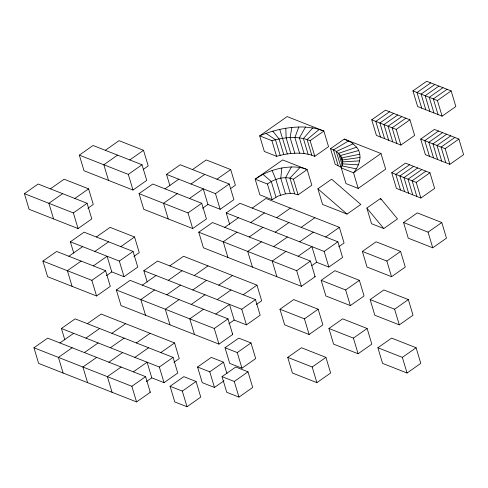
<?xml version="1.0" encoding="UTF-8"?>
<svg xmlns="http://www.w3.org/2000/svg" width="488" height="488" viewBox="0 0 488 488"><rect width="100%" height="100%" fill="white"/><g stroke="black" fill="none" stroke-linecap="round" stroke-linejoin="round"><path stroke-width="0.73" d="M342.423 163.864C343.656 156.434 337.086 150.585 330.529 148.694L344.26 139.062L380.982 153.506L385.673 169.141L358.204 188.411L345.968 183.592L341.277 167.957L342.423 163.864L358.308 164.822M281.826 167.994C272.31 169.848 263.044 173.46 255.187 179.2L267.43 184.013C274.659 178.742 284.797 175.71 293.404 179.194L307.141 169.562C299.162 166.213 290.195 166.567 281.826 167.994L280.771 178.199L285.462 193.834L292.544 193.4L298.095 194.834L311.832 185.202L307.141 169.562L282.656 159.93L255.187 179.2L259.878 194.834L272.121 199.647L278.19 196.06L285.462 193.834M291.812 127.49L290.134 137.604L294.825 153.238M298.802 127.02L294.886 137.579L299.577 153.214M291.366 166.957L285.602 177.693L290.293 193.333M305.506 127.075C289.811 126.368 274.103 129.796 259.671 135.853L271.907 140.672C284.254 137.317 297.991 135.67 310.124 140.666L323.861 131.034L315.449 128.368L305.506 127.075L299.4 137.884L304.091 153.519L309.856 154.58L314.815 156.306L328.552 146.674L323.861 131.034L287.139 116.589L259.671 135.853L264.362 151.493L276.604 156.306C285.504 153.793 294.862 152.524 304.091 153.519M312.729 127.899L303.408 138.555L308.099 154.19M300.029 167.494L289.939 178.041L294.63 193.675M319.28 129.381L307.08 139.519L311.771 155.153M24.4 193.657L38.137 184.025L87.096 203.289L91.787 218.923L78.056 228.555L29.091 209.297L24.4 193.657L73.365 212.921L78.056 228.555M79.337 155.129L93.074 145.497L142.032 164.755L146.723 180.395L132.992 190.027L84.028 170.763L79.337 155.129L128.301 174.387L132.992 190.027M50.374 188.838L64.111 179.206L88.59 188.838L93.281 204.478L87.907 208.242M105.31 150.31L119.048 140.678L143.527 150.31L148.218 165.944L143.441 169.293M62.617 193.657L48.879 203.289L53.57 218.923M117.553 155.129L103.822 164.761L108.513 180.395M74.859 198.47L88.59 188.838M129.796 159.942L143.527 150.31M73.365 212.921L87.096 203.289M128.301 174.387L142.032 164.755M42.907 261.08L56.638 251.448L105.603 270.706L110.294 286.34L96.557 295.978L47.598 276.714L42.907 261.08L91.866 280.338L96.557 295.978M73.786 253.187L70.376 241.816L84.107 232.178L133.072 251.442L137.762 267.076L124.025 276.708L111.789 271.895L107.098 256.261L93.361 265.893M139.049 193.651L152.781 184.019L201.745 203.282L206.436 218.917L192.699 228.549L143.74 209.291L139.049 193.651L188.008 212.914L192.699 228.549M169.928 185.757L166.518 174.387L180.249 164.755L229.214 184.013L233.904 199.653L220.167 209.285L207.931 204.466L203.24 188.832L189.503 198.464M68.881 256.261L82.612 246.629M96.349 236.997L110.087 227.365L134.566 236.991L139.257 252.631L133.883 256.401M165.023 188.832L178.754 179.2M192.492 169.568L206.223 159.936L230.708 169.568L235.399 185.202L230.623 188.557M81.124 261.074L67.387 270.706L72.078 286.346M94.855 251.442L108.592 241.81M177.26 193.651L163.529 203.282L168.22 218.917M190.997 184.019L204.734 174.387M120.829 246.629L134.566 236.991M216.971 179.2L230.708 169.568M91.866 280.338L105.603 270.706M70.376 241.816L119.334 261.074L133.072 251.442M188.008 212.914L201.745 203.282M166.518 174.387L215.476 193.644L229.214 184.013M106.414 275.665L111.789 271.895M202.557 208.236L207.931 204.466M33.94 347.761L47.678 338.129L145.601 376.651L150.292 392.291L136.561 401.923L38.631 363.401L33.94 347.761L131.864 386.282L136.561 401.923M64.825 339.868L61.409 328.497L75.146 318.865L173.069 357.387L177.76 373.021L164.029 382.653L151.786 377.84L147.095 362.206L133.358 371.838M116.351 289.97L130.083 280.338L228.006 318.859L232.697 334.493L218.966 344.125L121.042 305.604L116.351 289.97L214.275 328.491L218.966 344.125M147.23 282.076L143.82 270.706L157.551 261.074L255.48 299.589L260.171 315.23L246.434 324.862L234.191 320.049L229.5 304.408L215.769 314.04M198.756 232.172L212.494 222.54L310.417 261.062L315.108 276.702L301.37 286.334L203.447 247.812L198.756 232.172L296.68 270.694L301.37 286.334M229.634 224.285L226.225 212.908L239.962 203.276L337.885 241.798L342.576 257.432L328.839 267.07L316.602 262.251L311.911 246.617L298.174 256.249M371.728 119.798L385.465 110.166L409.944 119.792L414.635 135.432L400.904 145.064L376.425 135.432L371.728 119.798L396.213 129.424L400.904 145.064M412.933 90.896L426.671 81.264L451.15 90.896L455.841 106.537L442.11 116.168L417.624 106.537L412.933 90.896L437.413 100.528L442.11 116.168M59.914 342.948L73.651 333.316M87.389 323.678L101.12 314.046L174.564 342.942L179.255 358.576L173.881 362.346M142.325 285.151L156.056 275.519M169.794 265.887L183.531 256.255L256.969 285.144L261.659 300.779L256.285 304.549M224.73 227.359L238.467 217.727M252.198 208.095L265.936 198.457L339.38 227.353L344.07 242.987L338.696 246.757M389.546 111.77L375.809 121.402L380.5 137.036M430.751 82.875L417.014 92.507L421.705 108.141M393.627 113.375L379.89 123.007L384.581 138.641M434.826 84.479L421.095 94.111L425.786 109.745M397.708 114.979L383.971 124.611L388.661 140.245M438.907 86.083L425.176 95.715L429.867 111.349M72.157 347.761L58.426 357.393L63.117 373.027M85.894 338.129L99.625 328.497M154.562 289.964L140.831 299.601L145.522 315.236M168.299 280.332L182.036 270.7M236.973 232.172L223.236 241.804L227.926 257.444M250.704 222.54L264.441 212.908M401.789 116.583L388.051 126.215L392.742 141.856M442.988 87.688L429.257 97.319L433.948 112.954M405.863 118.188L392.132 127.819L396.823 143.46M447.069 89.292L433.338 98.924L438.029 114.558M396.213 129.424L409.944 119.792M437.413 100.528L451.15 90.896M84.4 352.574L98.131 342.942M111.868 333.31L125.599 323.678M166.804 294.782L180.542 285.151M194.273 275.519L208.01 265.887M249.209 236.985L262.947 227.353M276.684 217.721L290.415 208.089M317.883 188.826L331.62 179.194L360.791 204.46L347.06 214.092L322.574 204.46L317.883 188.826L347.06 214.092M380.982 153.506L353.513 172.77L341.277 167.957M96.636 357.393L82.905 367.025L87.596 382.659M110.373 347.761L124.111 338.129M179.047 299.595L165.31 309.227L170.001 324.868M192.778 289.964L206.516 280.332M261.452 241.804L247.721 251.436L252.412 267.07M275.189 232.172L288.92 222.54M420.693 139.056L434.43 129.424L458.909 139.056L463.6 154.69L449.863 164.322L425.384 154.696L420.693 139.056L445.172 148.688L449.863 164.322M108.879 362.206L122.616 352.574M136.347 342.942L150.084 333.31M191.284 304.414L205.021 294.776M218.758 285.144L232.489 275.513M273.695 246.617L287.426 236.985M301.163 227.353L314.894 217.721M438.511 131.028L424.774 140.66L429.464 156.3M442.585 132.632L428.854 142.264L433.545 157.905M391.73 172.77L405.467 163.138L429.946 172.764L434.637 188.405L420.9 198.036L396.421 188.405L391.73 172.77L416.209 182.396L420.9 198.036M446.666 134.237L432.935 143.875L437.626 159.509M121.122 367.019L107.384 376.651L112.075 392.291M134.853 357.387L148.59 347.755M203.526 309.227L189.795 318.859L194.486 334.493M217.264 299.595L230.995 289.964M285.931 251.43L272.2 261.068L276.891 276.702M299.669 241.798L313.406 232.166M409.542 164.743L395.811 174.375L400.502 190.009M450.747 135.847L437.016 145.479L441.707 161.113M413.623 166.347L399.892 175.979L404.582 191.613M454.828 137.451L441.091 147.083L445.788 162.718M417.704 167.951L403.972 177.583L408.663 193.224M445.172 148.688L458.909 139.056M160.833 352.574L174.564 342.942M243.237 294.776L256.969 285.144M325.642 236.985L339.38 227.353M366.848 208.083L380.579 198.451L397.513 218.905L383.781 228.536L371.539 223.724L366.848 208.083L383.781 228.536M421.785 169.556L408.053 179.188L412.744 194.828M425.865 171.16L412.128 180.792L416.825 196.432M416.209 182.396L429.946 172.764M131.864 386.282L145.601 376.651M61.409 328.497L159.338 367.019L173.069 357.387M214.275 328.491L228.006 318.859M143.82 270.706L241.743 309.227L255.48 299.589M296.68 270.694L310.417 261.062M226.225 212.908L324.148 251.43L337.885 241.798M146.412 381.61L151.786 377.84M228.817 323.819L234.191 320.049M311.826 265.6L316.602 262.251M170.08 386.282L183.817 376.651L196.06 381.464L200.751 397.104L187.014 406.736L174.771 401.917L170.08 386.282L182.323 391.095L187.014 406.736M224.035 380.768L214.482 387.466L202.245 382.653L197.549 367.019L211.286 357.387L223.528 362.2L226.938 373.57M225.023 347.755L238.754 338.117L250.997 342.936L255.688 358.57L241.95 368.202L229.714 363.389L225.023 347.755L237.259 352.568L241.95 368.202M279.959 309.221L293.691 299.589L318.176 309.221L322.867 324.855L309.13 334.487L284.65 324.862L279.959 309.221L304.439 318.853L309.13 334.487M321.165 280.325L334.896 270.694L359.375 280.325L364.066 295.96L350.335 305.592L325.856 295.96L321.165 280.325L345.644 289.957L350.335 305.592M362.364 251.43L376.102 241.798L400.581 251.424L405.272 267.064L391.541 276.696L367.055 267.064L362.364 251.43L386.844 261.056L391.541 276.696M403.57 222.534L417.301 212.896L441.786 222.528L446.477 238.168L432.74 247.8L408.261 238.168L403.57 222.534L428.049 232.16L432.74 247.8M182.323 391.095L196.06 381.464M197.549 367.019L209.791 371.832L223.528 362.2M237.259 352.568L250.997 342.936M222.034 376.644L235.765 367.013L248.008 371.832L252.699 387.466L238.961 397.098L226.725 392.285L222.034 376.644L234.27 381.464L238.961 397.098M304.439 318.853L318.176 309.221M345.644 289.957L359.375 280.325M386.844 261.056L400.581 251.424M428.049 232.16L441.786 222.528M234.27 381.464L248.008 371.832M287.719 357.381L301.45 347.749L325.935 357.381L330.626 373.015L316.889 382.647L292.41 373.015L287.719 357.381L312.198 367.013L316.889 382.647M328.918 328.485L342.655 318.853L367.135 328.479L371.825 344.119L358.094 353.751L333.609 344.119L328.918 328.485L353.404 338.111L358.094 353.751M370.124 299.583L383.861 289.951L408.34 299.583L413.031 315.217L399.294 324.855L374.815 315.224L370.124 299.583L394.603 309.215L399.294 324.855M312.198 367.013L325.935 357.381M353.404 338.111L367.135 328.479M394.603 309.215L408.34 299.583M377.883 347.743L391.62 338.111L416.099 347.743L420.79 363.377L407.053 373.009L382.574 363.383L377.883 347.743L402.362 357.375L407.053 373.009M402.362 357.375L416.099 347.743M348.578 140.904L333.481 149.907L338.172 165.542M353.123 143.789L336.281 151.487L340.972 167.122M358.204 188.411L353.513 172.77C359.412 165.932 362.938 154.94 356.661 147.199L338.629 153.317L342.259 165.395M358.65 150.56L340.459 155.507L342.802 163.327M359.754 154.22L341.746 157.905L342.814 161.461M342.356 159.991L359.985 157.465M342.539 161.894L359.565 160.851M341.996 165.889L356.252 168.86M344.26 139.062L351.506 142.551L356.661 147.199M341.679 167.579L335.219 164.328L330.529 148.694M266.045 133.376L275.476 139.727L280.167 155.361M263.014 174.356L271.273 181.499L275.97 197.134M272.847 131.199L279.057 138.94L283.748 154.58M314.797 276.184L315.108 276.702M232.392 333.981L232.697 334.493M149.987 391.772L150.292 392.291M272.127 170.525L275.854 179.505L280.545 195.139M279.752 129.454L287.316 153.964M380.579 198.451L381.006 199.873M310.124 140.666L314.815 156.306M324.148 251.43L328.839 267.07M290.848 153.519L286.157 137.884L285.809 128.289M293.404 179.194L298.095 194.834M271.907 140.672L276.604 156.306M267.43 184.013L272.121 199.647M215.476 193.644L220.167 209.285M241.743 309.227L246.434 324.862M209.791 371.832L214.482 387.466M159.338 367.019L164.029 382.653M119.334 261.074L124.025 276.708"/></g></svg>
